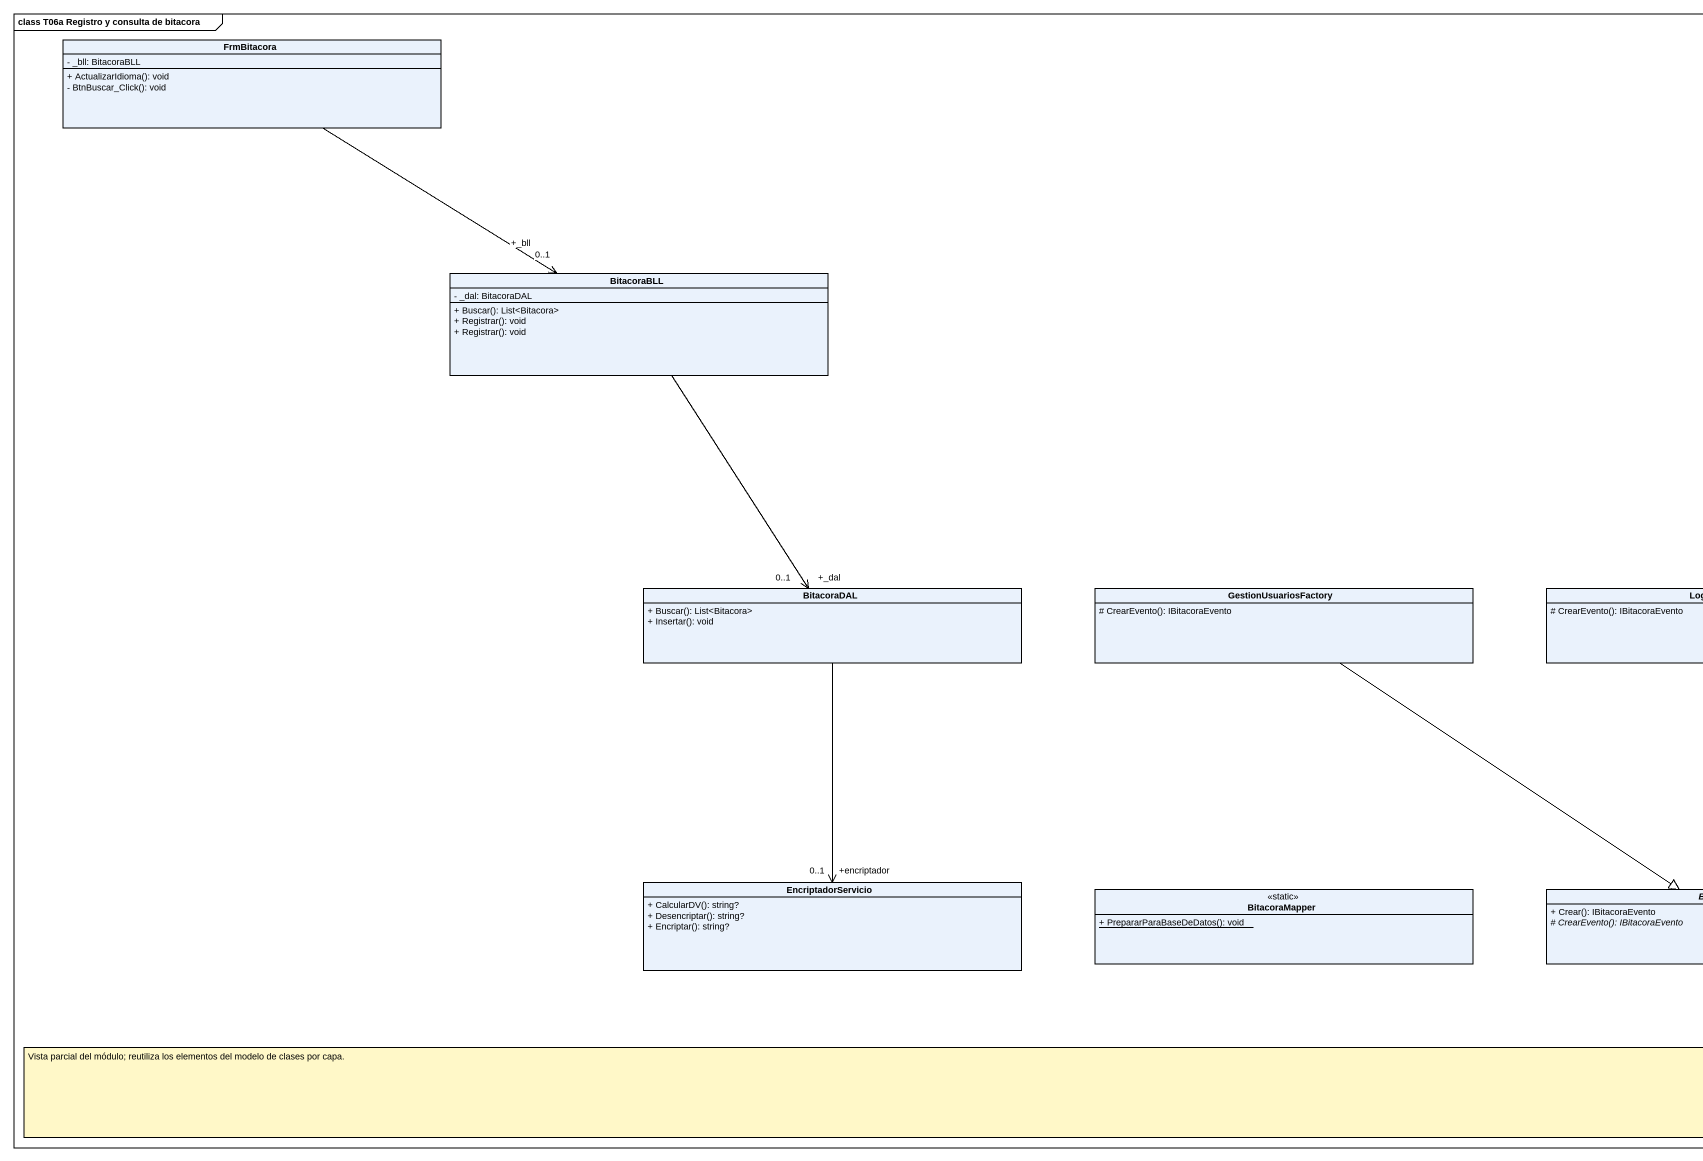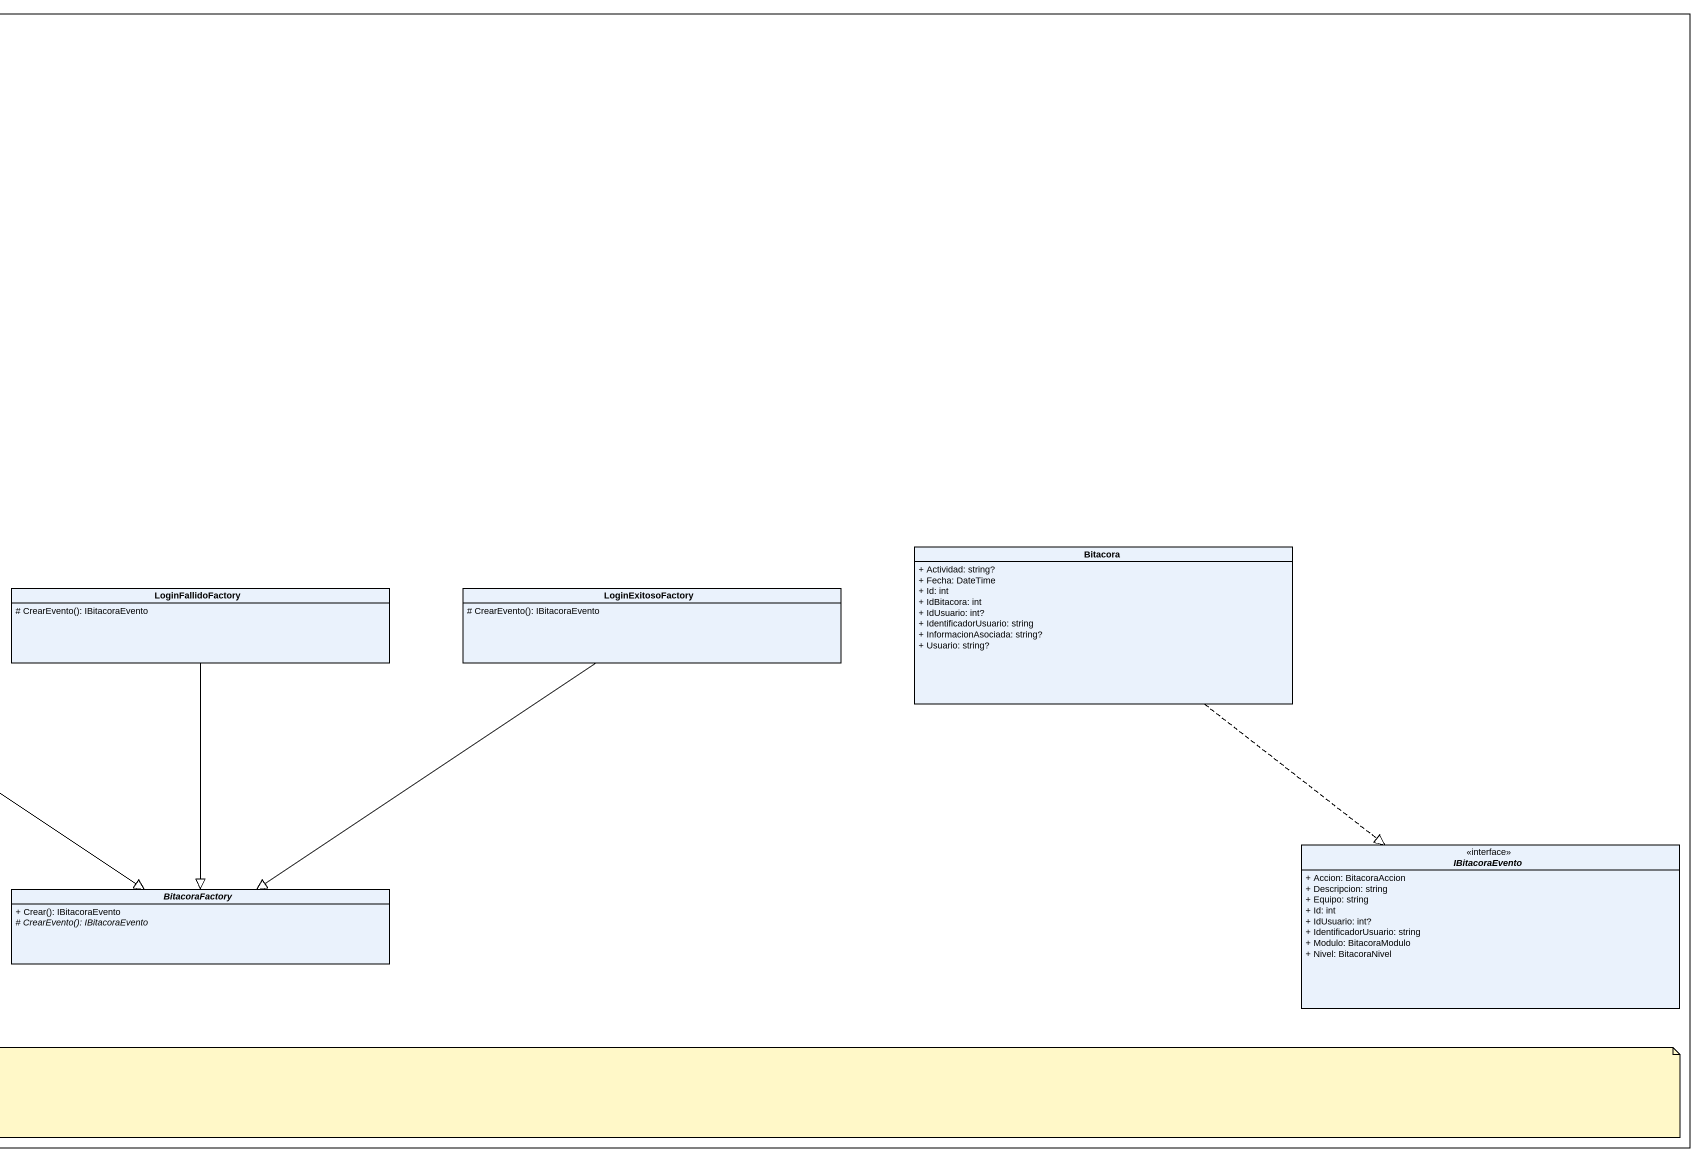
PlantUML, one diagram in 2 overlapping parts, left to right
@startuml
mainframe class T06a Registro y consulta de bitacora
hide circle
hide empty members
skinparam classAttributeIconSize 0
class FrmBitacora #EAF2FC {
  - _bll: BitacoraBLL
  + ActualizarIdioma(): void
  - BtnBuscar_Click(): void
}
class BitacoraBLL #EAF2FC {
  - _dal: BitacoraDAL
  + Buscar(): List<Bitacora>
  + Registrar(): void
  + Registrar(): void
}
class Bitacora #EAF2FC {
  + Actividad: string?
  + Fecha: DateTime
  + Id: int
  + IdBitacora: int
  + IdUsuario: int?
  + IdentificadorUsuario: string
  + InformacionAsociada: string?
  + Usuario: string?
}
class BitacoraDAL #EAF2FC {
  + Buscar(): List<Bitacora>
  + Insertar(): void
}
class GestionUsuariosFactory #EAF2FC {
  # CrearEvento(): IBitacoraEvento
}
class LoginFallidoFactory #EAF2FC {
  # CrearEvento(): IBitacoraEvento
}
class LoginExitosoFactory #EAF2FC {
  # CrearEvento(): IBitacoraEvento
}
interface IBitacoraEvento #EAF2FC {
  + Accion: BitacoraAccion
  + Descripcion: string
  + Equipo: string
  + Id: int
  + IdUsuario: int?
  + IdentificadorUsuario: string
  + Modulo: BitacoraModulo
  + Nivel: BitacoraNivel
}
class EncriptadorServicio #EAF2FC {
  + CalcularDV(): string?
  + Desencriptar(): string?
  + Encriptar(): string?
}
class BitacoraMapper <<static>> #EAF2FC {
  {static} + PrepararParaBaseDeDatos(): void
}
abstract class BitacoraFactory #EAF2FC {
  + Crear(): IBitacoraEvento
  {abstract} # CrearEvento(): IBitacoraEvento
}
FrmBitacora --> "+_bll\n0..1" BitacoraBLL
BitacoraBLL --> "+_dal\n0..1" BitacoraDAL
Bitacora ..|> IBitacoraEvento
BitacoraDAL --> "+encriptador\n0..1" EncriptadorServicio
GestionUsuariosFactory --|> BitacoraFactory
LoginFallidoFactory --|> BitacoraFactory
LoginExitosoFactory --|> BitacoraFactory
note as N1
  Vista parcial del módulo; reutiliza los elementos del modelo de clases por capa.
end note
@enduml
